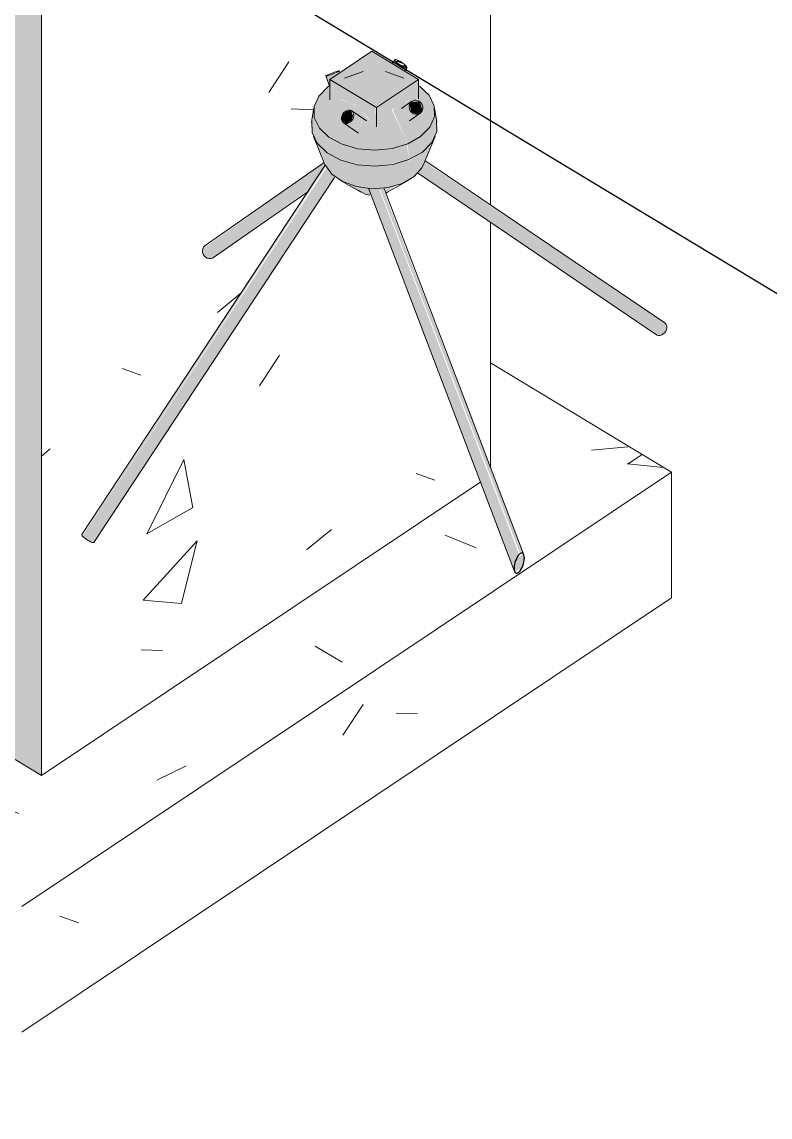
# Model space of a CAD drawing. Header units: inches. Extents: x -4071 to 5659, y -7640 to 11458.
# Drawn here: x 301.5 to 365.7, y -6458.8 to -6364.7 of the extents above; entities that cross this region are included whole.
import ezdxf

# ---------------------------------------------------------------- set-up
doc = ezdxf.new("R2010")
doc.units = ezdxf.units.IN
doc.header["$MEASUREMENT"] = 0
for name, color, linetype, lineweight in [('A-WALL', 113, 'Continuous', 18), ('A-WALL-PATT', 111, 'Continuous', 9), ('G-ANNO-SYMB', 111, 'Continuous', 30), ('S-FNDN', 32, 'Continuous', 18)]:
    doc.layers.add(name, color=color, linetype=linetype, lineweight=lineweight)

# ---------------------------------------------------------------- blocks, each defined once
blk = doc.blocks.new('316600 - Special Foundations - Diamond Pier - Generic - 316600 - Special Foundations - Diamond Pier - Generic-V32-FOUNDATION - 3D - VIEW 1')
at = {"layer": 'S-FNDN', "lineweight": 9}
for points in [[(-3983.982, -6372.092), (-3980.373, -6369.677), (-3984.389, -6367.251), (-3987.945, -6369.697), (-3984.086, -6372.029)], [(-3983.982, -6373.843), (-3984.086, -6372.029), (-3987.998, -6369.665), (-3987.957, -6371.428), (-3986.961, -6371.412), (-3986.418, -6371.578), (-3985.833, -6371.863), (-3984.788, -6372.861), (-3984.009, -6373.804)], [(-3983.982, -6373.843), (-3982.619, -6372.216), (-3981.461, -6371.549), (-3980.723, -6371.418), (-3980.373, -6371.338), (-3980.373, -6369.677), (-3983.982, -6372.134), (-3983.982, -6373.833)], [(-3980.478, -6372.659), (-3980.113, -6372.405), (-3980.042, -6372.301), (-3980.277, -6371.585), (-3980.987, -6371.568), (-3981.152, -6371.814), (-3981.008, -6372.414), (-3980.739, -6372.582), (-3980.49, -6372.655)], [(-3984.118, -6377.126), (-3982.07, -6376.817), (-3981.209, -6376.512), (-3981.399, -6375.225), (-3983.077, -6375.644), (-3984.724, -6375.697), (-3986.13, -6375.474), (-3987.385, -6375.01), (-3988.357, -6374.37), (-3988.899, -6373.848), (-3989.335, -6372.947), (-3989.451, -6372.621), (-3989.537, -6373.848), (-3989.53, -6374.219), (-3989.077, -6375.155), (-3987.957, -6376.118), (-3986.604, -6376.73), (-3985.139, -6377.041), (-3984.181, -6377.121)], [(-3986.513, -6373.456), (-3986.125, -6373.15), (-3986, -6372.807), (-3986.178, -6372.335), (-3986.582, -6372.402), (-3986.919, -6372.736), (-3986.961, -6373.028), (-3986.949, -6373.259), (-3986.641, -6373.443), (-3986.52, -6373.455)], [(-3981.205, -6376.557), (-3980.054, -6375.907), (-3979.238, -6375.077), (-3978.823, -6374.135), (-3978.96, -6372.405), (-3979.023, -6372.634), (-3979.113, -6373.079), (-3979.418, -6373.773), (-3980.511, -6374.746), (-3981.314, -6375.199), (-3981.206, -6376.55)], [(-3984.381, -6379.055), (-3982.597, -6378.835), (-3981.773, -6378.597), (-3981.205, -6376.557), (-3982.688, -6376.984), (-3984.68, -6377.079), (-3986.13, -6376.863), (-3987.495, -6376.366), (-3988.357, -6375.848), (-3989.189, -6374.924), (-3989.077, -6375.344), (-3988.152, -6377.37), (-3987.583, -6377.986), (-3986.648, -6378.547), (-3985.517, -6378.907), (-3984.396, -6379.053)], [(-3981.773, -6378.597), (-3980.63, -6377.861), (-3979.969, -6376.962), (-3979.238, -6375.077), (-3980.334, -6376.065), (-3981.24, -6376.682), (-3981.697, -6378.323)], [(-3984.465, -6379.579), (-3984.55, -6379.154), (-3983.279, -6379.193), (-3983.191, -6379.423), (-3982.193, -6378.718), (-3983.486, -6378.991), (-3984.68, -6379.016), (-3986.13, -6378.734), (-3986.376, -6378.744), (-3984.955, -6379.515), (-3984.519, -6379.572)], [(-3998.094, -6385.03), (-3996.726, -6384.086), (-3998.079, -6385.02)], [(-3972.101, -6412.011), (-3971.488, -6411.623), (-3971.3, -6410.965), (-3971.366, -6410.467), (-3971.979, -6410.854), (-3972.167, -6411.513), (-3972.142, -6411.921)]]:
    blk.add_hatch(color=9, dxfattribs=at).paths.add_polyline_path(points, flags=0)
h = blk.add_hatch(color=9, dxfattribs=at)
h.paths.add_polyline_path([(-4009.189, -6408.975), (-3988.325, -6377.128), (-3988.39, -6377.037), (-4009.265, -6408.894)], flags=0)
h.paths.add_polyline_path([(-3982.455, -6368.419), (-3982.371, -6368.096), (-3982.496, -6368.096), (-3982.547, -6368.364)], flags=0)
h = blk.add_hatch(color=9, dxfattribs=at)
h.paths.add_polyline_path([(-4008.293, -6409.477), (-4008.071, -6409.16), (-3987.594, -6377.979), (-3988.006, -6377.574), (-3988.258, -6377.222), (-4009.189, -6408.975), (-4008.561, -6409.401), (-4008.355, -6409.476)], flags=0)
h.paths.add_polyline_path([(-3981.568, -6368.955), (-3981.461, -6368.678), (-3981.935, -6368.453), (-3982.296, -6368.177), (-3982.455, -6368.419), (-3981.577, -6368.95)], flags=0)
h = blk.add_hatch(color=9, dxfattribs=at)
h.paths.add_polyline_path([(-3981.371, -6368.656), (-3981.563, -6368.445), (-3981.883, -6368.453), (-3981.399, -6368.656)], flags=0)
h.paths.add_polyline_path([(-3981.601, -6368.373), (-3982.241, -6367.989), (-3982.296, -6368.123), (-3981.667, -6368.349)], flags=0)
h = blk.add_hatch(color=9, dxfattribs=at)
h.paths.add_polyline_path([(-3972.142, -6411.921), (-3972.167, -6411.513), (-3971.979, -6410.854), (-3971.774, -6410.384), (-3983.769, -6379.101), (-3984.614, -6379.189), (-3972.251, -6411.634)], flags=0)
h.paths.add_polyline_path([(-3987.998, -6370.307), (-3987.966, -6369.643), (-3987.435, -6369.288), (-3987.594, -6369.123), (-3988.357, -6369.365), (-3988.032, -6370.22)], flags=0)
h = blk.add_hatch(color=9, dxfattribs=at)
h.paths.add_polyline_path([(-3971.325, -6410.557), (-3983.422, -6379.11), (-3983.66, -6379.194), (-3971.648, -6410.421), (-3971.421, -6410.407), (-3971.366, -6410.467)], flags=0)
h.paths.add_polyline_path([(-3987.16, -6369.104), (-3987.131, -6369.085), (-3987.191, -6369.025)], flags=0)
h.paths.add_polyline_path([(-3987.435, -6369.288), (-3987.191, -6369.025), (-3987.285, -6368.987), (-3987.488, -6369.148)], flags=0)
h = blk.add_hatch(color=9, dxfattribs=at)
h.paths.add_polyline_path([(-3984.121, -6375.747), (-3982.193, -6375.463), (-3981.314, -6375.199), (-3982.671, -6372.276), (-3984.071, -6373.724), (-3985.517, -6372.122), (-3986.303, -6371.621), (-3987.221, -6371.386), (-3987.998, -6371.434), (-3988.094, -6370.255), (-3988.36, -6370.493), (-3988.953, -6371.095), (-3989.351, -6372.122), (-3989.335, -6372.947), (-3988.899, -6373.848), (-3987.807, -6374.783), (-3986.468, -6375.379), (-3985.021, -6375.672), (-3984.607, -6375.707)], flags=0)
h.paths.add_polyline_path([(-3985.809, -6373.932), (-3986.227, -6373.799), (-3986.949, -6373.255), (-3986.915, -6372.728), (-3986.717, -6372.487), (-3986.268, -6372.326), (-3985.989, -6372.464), (-3985.291, -6373.057), (-3985.237, -6373.327), (-3985.292, -6373.585), (-3985.552, -6373.854), (-3985.805, -6373.932)], flags=0)
h = blk.add_hatch(color=9, dxfattribs=at)
h.paths.add_polyline_path([(-3981.314, -6375.199), (-3980.205, -6374.573), (-3979.403, -6373.738), (-3979.023, -6372.634), (-3979.037, -6371.922), (-3979.472, -6371.021), (-3980.373, -6370.203), (-3980.373, -6371.446), (-3981.152, -6371.493), (-3981.935, -6371.733), (-3982.593, -6372.276), (-3981.371, -6375.068)], flags=0)
h.paths.add_polyline_path([(-3980.87, -6372.931), (-3981.254, -6372.779), (-3981.461, -6372.5), (-3981.506, -6372.06), (-3981.314, -6371.797), (-3980.861, -6371.492), (-3980.162, -6371.699), (-3980.113, -6372.405), (-3980.392, -6372.674), (-3980.868, -6372.931)], flags=0)
h = blk.add_hatch(color=9, dxfattribs=at)
h.paths.add_polyline_path([(-3998.238, -6385.068), (-3997.961, -6384.938), (-3989.73, -6379.07), (-3988.431, -6376.952), (-3988.531, -6376.84), (-3998.912, -6384.221), (-3998.912, -6384.583), (-3998.793, -6384.823), (-3998.54, -6385.02), (-3998.39, -6385.064)], flags=0)
h.paths.add_polyline_path([(-3980.87, -6372.931), (-3980.63, -6372.828), (-3980.478, -6372.659), (-3980.78, -6372.611), (-3981.086, -6372.329), (-3981.172, -6372.092), (-3981.152, -6371.812), (-3981.152, -6371.684), (-3981.506, -6372.062), (-3981.456, -6372.515), (-3981.136, -6372.863), (-3980.917, -6372.926)], flags=0)
h = blk.add_hatch(color=9, dxfattribs=at)
h.paths.add_polyline_path([(-3959.754, -6391.679), (-3959.482, -6391.625), (-3959.145, -6391.295), (-3959.063, -6390.85), (-3959.236, -6390.584), (-3979.876, -6376.731), (-3980.297, -6377.488), (-3980.479, -6377.692), (-3959.877, -6391.647)], flags=0)
h.paths.add_polyline_path([(-3985.809, -6373.932), (-3985.446, -6373.78), (-3985.253, -6373.463), (-3985.255, -6373.165), (-3985.4, -6372.887), (-3985.793, -6372.596), (-3985.977, -6372.576), (-3985.953, -6372.8), (-3986.13, -6373.214), (-3986.52, -6373.456), (-3986.602, -6373.545), (-3985.842, -6373.93), (-3985.827, -6373.931)], flags=0)
at = {"layer": 'S-FNDN', "color": 143, "lineweight": 9}
for p, q in [((-3984.389, -6367.251), (-3987.998, -6369.665)), ((-3980.373, -6369.677), (-3984.389, -6367.251)), ((-3982.419, -6367.976), (-3982.638, -6368.309)), ((-3988.358, -6369.369), (-3987.998, -6370.313)), ((-3987.129, -6369.083), (-3987.19, -6368.924)), ((-3985.14, -6368.976), (-3986.736, -6369.545)), ((-3981.635, -6369.545), (-3983.231, -6368.976)), ((-3981.567, -6368.956), (-3981.375, -6368.664)), ((-3987.998, -6369.665), (-3983.982, -6372.092)), ((-3987.998, -6369.665), (-3987.998, -6371.434)), ((-3983.982, -6372.092), (-3980.373, -6369.677)), ((-3980.373, -6371.357), (-3980.373, -6369.677)), ((-3989.371, -6372.103), (-3989.567, -6373.344)), ((-3983.982, -6373.741), (-3983.982, -6372.092)), ((-3980.955, -6371.544), (-3981.844, -6372.166)), ((-3978.804, -6373.344), (-3979, -6372.103)), ((-3984.852, -6373.227), (-3986.124, -6372.365)), ((-3981.162, -6373.213), (-3980.239, -6372.569)), ((-3986.825, -6373.4), (-3985.531, -6374.277)), ((-3989.418, -6374.559), (-3988.42, -6376.98)), ((-3979.951, -6376.98), (-3978.953, -6374.559)), ((-3988.482, -6376.803), (-3998.715, -6383.953)), ((-3959.23, -6390.581), (-3979.841, -6376.621)), ((-3988.391, -6377.036), (-4009.312, -6408.774)), ((-3980.483, -6377.696), (-3959.931, -6391.616)), ((-4008.269, -6409.462), (-3987.594, -6378.098)), ((-3987.097, -6378.353), (-3985.33, -6379.354)), ((-3983.041, -6379.354), (-3981.274, -6378.353)), ((-3997.999, -6384.978), (-3989.869, -6379.298)), ((-3984.682, -6379.016), (-3972.133, -6411.945)), ((-3971.334, -6410.533), (-3983.357, -6378.982)), ((-3983.189, -6379.428), (-3983.041, -6379.354)), ((-3997.968, -6384.954), (-3998.094, -6385.03)), ((-3959.285, -6390.551), (-3959.182, -6390.621))]:
    blk.add_line(p, q, dxfattribs=at)
for points in [[(-3981.498, -6368.464, 0), (-3981.601, -6368.373, 0), (-3981.724, -6368.279, 0), (-3981.858, -6368.187, 0), (-3981.996, -6368.105, 0), (-3982.126, -6368.037, 0), (-3982.241, -6367.989, 0), (-3982.333, -6367.963, 0), (-3982.394, -6367.961, 0), (-3982.422, -6367.984, 0), (-3982.414, -6368.03, 0), (-3982.371, -6368.096, 0), (-3982.296, -6368.177, 0)], [(-3982.296, -6368.177, 0), (-3982.193, -6368.267, 0), (-3982.07, -6368.362, 0), (-3981.935, -6368.453, 0), (-3981.798, -6368.536, 0), (-3981.667, -6368.603, 0), (-3981.552, -6368.652, 0), (-3981.461, -6368.678, 0), (-3981.399, -6368.679, 0), (-3981.371, -6368.656, 0), (-3981.379, -6368.61, 0), (-3981.423, -6368.545, 0), (-3981.498, -6368.464, 0)], [(-3988.037, -6369.204, 0), (-3988.163, -6369.259, 0), (-3988.263, -6369.306, 0), (-3988.329, -6369.342, 0), (-3988.357, -6369.365, 0), (-3988.346, -6369.373, 0), (-3988.295, -6369.365, 0), (-3988.21, -6369.343, 0), (-3988.094, -6369.307, 0), (-3987.957, -6369.261, 0), (-3987.807, -6369.206, 0), (-3987.655, -6369.148, 0), (-3987.511, -6369.089, 0)], [(-3987.511, -6369.089, 0), (-3987.385, -6369.034, 0), (-3987.285, -6368.987, 0), (-3987.219, -6368.951, 0), (-3987.191, -6368.928, 0), (-3987.202, -6368.92, 0), (-3987.252, -6368.928, 0), (-3987.338, -6368.95, 0), (-3987.454, -6368.986, 0), (-3987.591, -6369.032, 0), (-3987.741, -6369.087, 0), (-3987.893, -6369.145, 0), (-3988.037, -6369.204, 0)], [(-3981.314, -6375.199, 0), (-3982.655, -6375.602, 0), (-3984.121, -6375.747, 0), (-3985.592, -6375.625, 0), (-3986.949, -6375.244, 0), (-3988.082, -6374.635, 0), (-3988.899, -6373.848, 0), (-3989.335, -6372.947, 0), (-3989.353, -6372.004, 0), (-3988.953, -6371.095, 0), (-3988.166, -6370.296, 0), (-3988.041, -6370.205, 0)], [(-3980.29, -6370.234, 0), (-3979.472, -6371.021, 0), (-3979.037, -6371.922, 0), (-3979.018, -6372.865, 0), (-3979.418, -6373.773, 0), (-3980.205, -6374.573, 0), (-3981.314, -6375.199, 0)], [(-3980.861, -6371.492, 0), (-3980.987, -6371.568, 0), (-3981.086, -6371.677, 0), (-3981.152, -6371.812, 0), (-3981.181, -6371.964, 0), (-3981.169, -6372.122, 0), (-3981.119, -6372.276, 0), (-3981.033, -6372.414, 0), (-3980.917, -6372.529, 0), (-3980.78, -6372.611, 0), (-3980.63, -6372.655, 0), (-3980.478, -6372.659, 0), (-3980.334, -6372.621, 0)], [(-3980.334, -6372.621, 0), (-3980.208, -6372.545, 0), (-3980.109, -6372.436, 0), (-3980.042, -6372.301, 0), (-3980.014, -6372.149, 0), (-3980.025, -6371.991, 0), (-3980.076, -6371.838, 0), (-3980.162, -6371.699, 0), (-3980.277, -6371.585, 0), (-3980.415, -6371.503, 0), (-3980.565, -6371.458, 0), (-3980.717, -6371.455, 0), (-3980.861, -6371.492, 0)], [(-3986.076, -6372.405, 0), (-3986.178, -6372.335, 0), (-3986.301, -6372.303, 0), (-3986.436, -6372.31, 0), (-3986.573, -6372.357, 0), (-3986.704, -6372.439, 0), (-3986.819, -6372.551, 0), (-3986.91, -6372.686, 0), (-3986.972, -6372.835, 0), (-3987, -6372.987, 0), (-3986.992, -6373.131, 0), (-3986.949, -6373.259, 0), (-3986.873, -6373.361, 0)], [(-3986.873, -6373.361, 0), (-3986.77, -6373.431, 0), (-3986.648, -6373.463, 0), (-3986.513, -6373.456, 0), (-3986.376, -6373.409, 0), (-3986.245, -6373.327, 0), (-3986.13, -6373.214, 0), (-3986.039, -6373.079, 0), (-3985.977, -6372.931, 0), (-3985.949, -6372.779, 0), (-3985.957, -6372.634, 0), (-3986, -6372.507, 0), (-3986.076, -6372.405, 0)], [(-3978.842, -6373.156, 0), (-3978.823, -6374.135, 0), (-3979.238, -6375.077, 0), (-3980.054, -6375.907, 0), (-3981.205, -6376.557, 0)], [(-3981.205, -6376.557, 0), (-3982.597, -6376.975, 0), (-3984.118, -6377.126, 0), (-3985.645, -6376.999, 0), (-3987.053, -6376.604, 0), (-3988.229, -6375.972, 0), (-3989.077, -6375.155, 0), (-3989.53, -6374.219, 0), (-3989.549, -6373.241, 0)], [(-3979.896, -6376.829, 0), (-3980.087, -6377.252, 0), (-3980.763, -6378.01, 0), (-3981.773, -6378.597, 0)], [(-3981.773, -6378.597, 0), (-3983.02, -6378.958, 0), (-3984.381, -6379.055, 0), (-3985.723, -6378.881, 0), (-3986.914, -6378.451, 0), (-3987.839, -6377.808, 0), (-3988.405, -6377.016, 0)], [(-3985.558, -6379.196, 0), (-3984.955, -6379.515, 0), (-3984.574, -6379.602, 0)], [(-3998.094, -6385.03, 0), (-3998.238, -6385.068, 0), (-3998.39, -6385.064, 0), (-3998.54, -6385.02, 0), (-3998.677, -6384.938, 0), (-3998.793, -6384.823, 0), (-3998.879, -6384.685, 0), (-3998.929, -6384.531, 0), (-3998.94, -6384.373, 0), (-3998.912, -6384.221, 0), (-3998.846, -6384.086, 0), (-3998.746, -6383.977, 0), (-3998.715, -6383.954, 0)], [(-3959.182, -6390.621, 0), (-3959.106, -6390.723, 0), (-3959.063, -6390.85, 0), (-3959.055, -6390.995, 0), (-3959.083, -6391.147, 0), (-3959.145, -6391.295, 0), (-3959.236, -6391.431, 0), (-3959.351, -6391.543, 0), (-3959.482, -6391.625, 0), (-3959.619, -6391.672, 0), (-3959.754, -6391.679, 0), (-3959.877, -6391.647, 0), (-3959.98, -6391.577, 0)], [(-4009.189, -6408.975, 0), (-4009.265, -6408.894, 0), (-4009.308, -6408.828, 0), (-4009.316, -6408.782, 0), (-4009.312, -6408.774, 0)], [(-4008.265, -6409.454, 0), (-4008.293, -6409.477, 0), (-4008.355, -6409.476, 0), (-4008.446, -6409.45, 0), (-4008.561, -6409.401, 0), (-4008.692, -6409.334, 0), (-4008.829, -6409.251, 0), (-4008.964, -6409.16, 0), (-4009.087, -6409.066, 0), (-4009.189, -6408.975, 0)]]:
    blk.add_polyline3d(points, dxfattribs=at)
at = {"layer": 'S-FNDN', "lineweight": 25}
for points in [[(-3971.734, -6410.49, 0), (-3971.82, -6410.588, 0), (-3971.903, -6410.711, 0), (-3971.979, -6410.854, 0), (-3972.046, -6411.012, 0), (-3972.101, -6411.179, 0), (-3972.142, -6411.348, 0), (-3972.167, -6411.513, 0), (-3972.176, -6411.667, 0), (-3972.167, -6411.805, 0), (-3972.142, -6411.921, 0), (-3972.101, -6412.011, 0), (-3972.046, -6412.071, 0), (-3971.979, -6412.099, 0), (-3971.903, -6412.094, 0), (-3971.82, -6412.056, 0), (-3971.734, -6411.987, 0)], [(-3971.734, -6411.987, 0), (-3971.648, -6411.89, 0), (-3971.565, -6411.767, 0), (-3971.488, -6411.623, 0), (-3971.421, -6411.466, 0), (-3971.366, -6411.299, 0), (-3971.325, -6411.13, 0), (-3971.3, -6410.965, 0), (-3971.292, -6410.811, 0), (-3971.3, -6410.673, 0), (-3971.325, -6410.557, 0), (-3971.366, -6410.467, 0), (-3971.421, -6410.407, 0), (-3971.488, -6410.379, 0), (-3971.565, -6410.384, 0), (-3971.648, -6410.421, 0), (-3971.734, -6410.49, 0)]]:
    blk.add_polyline3d(points, dxfattribs=at)

msp = doc.modelspace()

# ---------------------------------------------------------------- hatches: boundary and pattern name
at = {"layer": 'A-WALL'}
msp.add_hatch(color=256, dxfattribs=at).paths.add_polyline_path([(303.124, -6429.485), (303.124, -6353.84), (297.325, -6350.337), (297.325, -6425.981), (301.454, -6428.476)], flags=0)
at = {"layer": 'A-WALL-PATT'}
h = msp.add_hatch(dxfattribs=at)
h.set_pattern_fill('FP_114', color=256, style=0, pattern_type=2)
h.set_pattern_definition([(63.485, (-1455.044, -6211.31), (47.43377, 27.08266), [7.141, -78.555]), (29.725, (-1455.044, -6211.31), (-9.1759, 49.5998), [4.552, -50.069]), (100.481, (-1451.09, -6209.053), (38.2582, 76.682), [4.203, -46.238]), (61.435, (-1455.044, -6196.49), (70.5786, 34.952), [10.772, -118.497]), (96.366, (-1449.16, -6193.58), (61.8116, 113.5337), [6.589, -72.481]), (26.345, (-1455.044, -6196.49), (61.8112, 113.534), [6.563, -72.196]), (47.703, (-1448.43, -6195.77), (39.4747, -3.42644), [6.881, -75.687]), (355.039, (-1448.43, -6195.77), (16.091, 64.499), [3.302, -36.321]), (75.992, (-1445.14, -6196.056), (55.5656, 61.0731), [5.54, -60.936]), (56.811, (-1455.044, -6211.309), (0.80386, 25.205805), [3.163, -59.328, 3.163, -61.053, -63.497]), (56.811, (-1455.044, -6211.309), (0.80386, 25.205805), [-126.707, 3.163, -60.334]), (39.232, (-1455.044, -6211.31), (17.39673, 40.86513), [2.793, -29.541, 2.793, -51.126, -21.373]), (39.232, (-1455.044, -6211.31), (17.39673, 40.86513), [-86.254, 2.793, -18.58]), (357.432, (-1469.79, -6221.175), (35.3027, 21.9453), [1.842, -12.115, 1.842, -41.706, -57.785]), (357.432, (-1469.79, -6221.175), (35.3027, 21.9453), [-57.506, 1.842, -55.943]), (340.315, (-1476.405, -6225.6), (38.5667, 33.2192), [1.709, -15.121, 1.709, -25.115, -38.061]), (340.315, (-1476.405, -6225.6), (38.5667, 33.2192), [-43.654, 1.709, -36.352])])
h.paths.add_polyline_path([(303.124, -6429.485), (340.844, -6404.251), (331.39, -6379.572), (330.954, -6379.515), (328.315, -6378.095), (307.554, -6409.476), (307.08, -6409.251), (306.601, -6408.828), (306.644, -6408.705), (326.022, -6379.308), (317.671, -6385.068), (317.369, -6385.02), (317.116, -6384.823), (316.98, -6384.531), (317.03, -6384.153), (317.232, -6383.929), (327.421, -6376.81), (326.379, -6374.219), (326.453, -6372.655), (326.699, -6371.677), (327.01, -6371.041), (327.877, -6370.22), (327.616, -6369.365), (328.524, -6369.034), (328.759, -6369.034), (328.871, -6369.022), (331.519, -6367.251), (333.3, -6368.267), (333.538, -6368.096), (333.872, -6368.312), (334.448, -6368.52), (334.51, -6368.699), (334.394, -6368.987), (335.536, -6369.677), (335.619, -6370.234), (336.506, -6371.164), (336.891, -6372.039), (337.073, -6373.463), (337.086, -6374.135), (336.074, -6376.631), (341.701, -6380.425), (341.701, -6328.033), (303.124, -6353.84), (303.124, -6424.678)], flags=0)
h.paths.add_polyline_path([(341.701, -6402.995), (341.701, -6381.94), (335.43, -6377.692), (334.876, -6378.167), (332.724, -6379.438), (341.532, -6402.552)], flags=0)
h.paths.add_polyline_path([(334.51, -6368.679), (334.448, -6368.654), (334.448, -6368.678)], flags=0)
h.paths.add_polyline_path([(334.308, -6368.373), (333.613, -6368.034), (333.716, -6368.014), (334.241, -6368.325)], flags=0)
at = {"layer": 'S-FNDN', "lineweight": 9}
h = msp.add_hatch(dxfattribs=at)
h.set_pattern_fill('FP_16', color=256, style=0, pattern_type=2)
h.set_pattern_definition([(37.15, (-1325.936, -7683.69), (68.85715, -3.8302), [5.806, -63.871]), (356.816, (-1325.936, -7683.69), (-13.3197, 45.9087), [5.747, -63.216]), (106.18, (-1320.2, -7684.01), (55.5361, 42.0792), [3.984, -43.818]), (33.528, (-1325.936, -7671.48), (102.4555, -10.1033), [8.97, -98.667]), (100.369, (-1317.4, -7672.32), (89.7276, 59.4527), [5.893, -64.818]), (354.369, (-1325.936, -7671.48), (89.7277, 59.4537), [8.579, -94.373]), (13.715, (-1316.336, -7674.533), (57.30284, -24.57256), [6.919, -76.11]), (336.789, (-1316.336, -7674.533), (23.3586, 44.2582), [5.196, -57.154]), (62.176, (-1311.56, -7676.58), (80.6615, 19.6845), [4.17, -45.874]), (26.005, (-1325.936, -7683.688), (1.16687, 20.31766), [2.796, -52.455, 2.796, -53.98, -56.141]), (26.005, (-1325.936, -7683.688), (1.16687, 20.31766), [-112.028, 2.796, -53.345]), (4.784, (-1325.936, -7683.688), (25.25438, 24.07207), [3.152, -33.334, 3.152, -57.689, -24.117]), (4.784, (-1325.936, -7683.688), (25.25438, 24.07207), [-97.326, 3.152, -20.965]), (337.951, (-1347.344, -7683.688), (51.24718, -1.37686), [2.883, -18.956, 2.883, -65.254, -90.412]), (337.951, (-1347.344, -7683.688), (51.24718, -1.37686), [-89.975, 2.883, -87.529]), (329.776, (-1356.944, -7683.688), (55.98576, 6.10924), [2.703, -23.919, 2.703, -39.728, -60.206]), (329.776, (-1356.944, -7683.688), (55.98576, 6.10924), [-69.053, 2.703, -57.503])])
h.paths.add_polyline_path([(301.454, -6440.754), (357.253, -6403.425), (341.701, -6394.03), (341.701, -6402.995), (344.615, -6410.854), (344.488, -6411.466), (344.261, -6411.805), (343.767, -6411.921), (340.844, -6404.251), (303.124, -6429.485), (297.325, -6425.981), (297.325, -6415.829), (279.708, -6427.616), (297.166, -6438.164)], flags=0)
h.paths.add_polyline_path([(344.006, -6410.711), (344.488, -6410.407), (344.261, -6410.421), (344.032, -6410.673)], flags=0)
h = msp.add_hatch(dxfattribs=at)
h.set_pattern_fill('FP_116', color=256, style=0, pattern_type=2)
h.set_pattern_definition([(63.485, (-1447.07, -6216.127), (47.43377, 27.08266), [7.141, -78.555]), (29.725, (-1447.07, -6216.127), (-9.1759, 49.5998), [4.552, -50.069]), (100.481, (-1443.117, -6213.87), (38.2582, 76.682), [4.203, -46.238]), (61.435, (-1447.07, -6201.307), (70.5786, 34.952), [10.772, -118.497]), (96.366, (-1441.19, -6198.394), (61.8116, 113.5337), [6.589, -72.481]), (26.345, (-1447.07, -6201.31), (61.8112, 113.534), [6.563, -72.196]), (47.703, (-1440.457, -6200.588), (39.4747, -3.42644), [6.881, -75.687]), (355.039, (-1440.46, -6200.59), (16.091, 64.499), [3.302, -36.321]), (75.992, (-1437.17, -6200.873), (55.5656, 61.0731), [5.54, -60.936]), (56.811, (-1447.07, -6216.127), (0.80386, 25.205805), [3.163, -59.328, 3.163, -61.053, -63.497]), (56.811, (-1447.07, -6216.127), (0.80386, 25.205805), [-126.707, 3.163, -60.334]), (39.232, (-1447.07, -6216.127), (17.39673, 40.86513), [2.793, -29.541, 2.793, -51.126, -21.373]), (39.232, (-1447.07, -6216.127), (17.39673, 40.86513), [-86.254, 2.793, -18.58]), (357.432, (-1461.818, -6225.993), (35.3027, 21.9453), [1.842, -12.115, 1.842, -41.706, -57.785]), (357.432, (-1461.818, -6225.993), (35.3027, 21.9453), [-57.506, 1.842, -55.943]), (340.315, (-1468.43, -6230.417), (38.5667, 33.2192), [1.709, -15.121, 1.709, -25.115, -38.061]), (340.315, (-1468.43, -6230.417), (38.5667, 33.2192), [-43.654, 1.709, -36.352])])
h.paths.add_polyline_path([(301.454, -6451.561), (357.253, -6414.232), (357.253, -6403.425), (301.454, -6440.754)], flags=0)
h = msp.add_hatch(dxfattribs=at)
h.set_pattern_fill('FP_115', color=256, style=0, pattern_type=2)
h.set_pattern_definition([(33.618, (422.59, -5119.57), (49.913, -34.807), [4.029, -44.314]), (325.11, (422.59, -5119.57), (-9.655, 61.5722), [5.071, -55.78]), (98.912, (426.747, -5122.47), (40.2577, 26.7647), [5.194, -57.131]), (26.822, (422.59, -5104.75), (74.268, -57.136), [6.074, -66.809]), (95.852, (428.78, -5109.51), (65.042, 32.886), [7.541, -82.953]), (322.428, (422.59, -5104.75), (65.042, 32.886), [7.809, -85.894]), (348.942, (429.547, -5112.657), (41.5373, -54.9308), [4.965, -54.611]), (307.096, (429.547, -5112.657), (16.9317, 43.5046), [5.739, -63.129]), (68.734, (433.01, -5117.235), (58.4698, -11.427), [3.89, -42.793]), (12.019, (422.588, -5119.568), (0.84624, 24.15677), [1.863, -34.94, 1.863, -35.956, -37.395]), (12.019, (422.588, -5119.568), (0.84624, 24.15677), [-74.621, 1.863, -35.532]), (335.109, (422.588, -5119.568), (18.30617, 18.16544), [2.51, -26.544, 2.51, -45.939, -19.205]), (335.109, (422.588, -5119.568), (18.30617, 18.16544), [-77.503, 2.51, -16.695]), (307.943, (407.07, -5110.192), (37.14794, -24.11492), [3.15, -20.713, 3.15, -71.301, -98.791]), (307.943, (407.07, -5110.192), (37.14794, -24.11492), [-98.314, 3.15, -95.641]), (302.331, (400.11, -5105.987), (40.5829, -17.1022), [3.166, -28.012, 3.166, -46.527, -70.51]), (302.331, (400.11, -5105.987), (40.5829, -17.1022), [-80.871, 3.166, -67.345])])
h.paths.add_polyline_path([(301.454, -6451.561), (301.454, -6440.754), (279.708, -6427.616), (279.708, -6434.46), (288.374, -6440.434), (288.38, -6440.754), (288.221, -6441.073), (287.838, -6441.314), (287.549, -6441.268), (279.708, -6435.957), (279.708, -6438.422), (287.838, -6443.334)], flags=0)

# ---------------------------------------------------------------- linework, layer by layer
at = {"layer": 'A-WALL', "lineweight": 9}
for p, q in [((341.701, -6380.425), (341.701, -6328.033)), ((303.124, -6353.84), (303.124, -6429.485)), ((341.701, -6403.027), (341.701, -6381.94)), ((303.124, -6429.485), (340.866, -6404.237)), ((303.124, -6429.485), (297.325, -6425.981))]:
    msp.add_line(p, q, dxfattribs=at)
at = {"layer": 'G-ANNO-SYMB'}
msp.add_line((-1071.491, -5519.366), (483.468, -6458.847), dxfattribs=at)
at = {"layer": 'S-FNDN', "color": 143, "lineweight": 9}
for p, q in [((357.253, -6403.425), (341.701, -6394.03)), ((301.454, -6440.754), (357.253, -6403.425)), ((357.253, -6414.232), (357.253, -6403.425)), ((301.454, -6451.561), (357.253, -6414.232))]:
    msp.add_line(p, q, dxfattribs=at)

# ---------------------------------------------------------------- block references
msp.add_blockref('316600 - Special Foundations - Diamond Pier - Generic - 316600 - Special Foundations - Diamond Pier - Generic-V32-FOUNDATION - 3D - VIEW 1', (4315.909, 0), dxfattribs=at)

doc.saveas('drawing.dxf')
